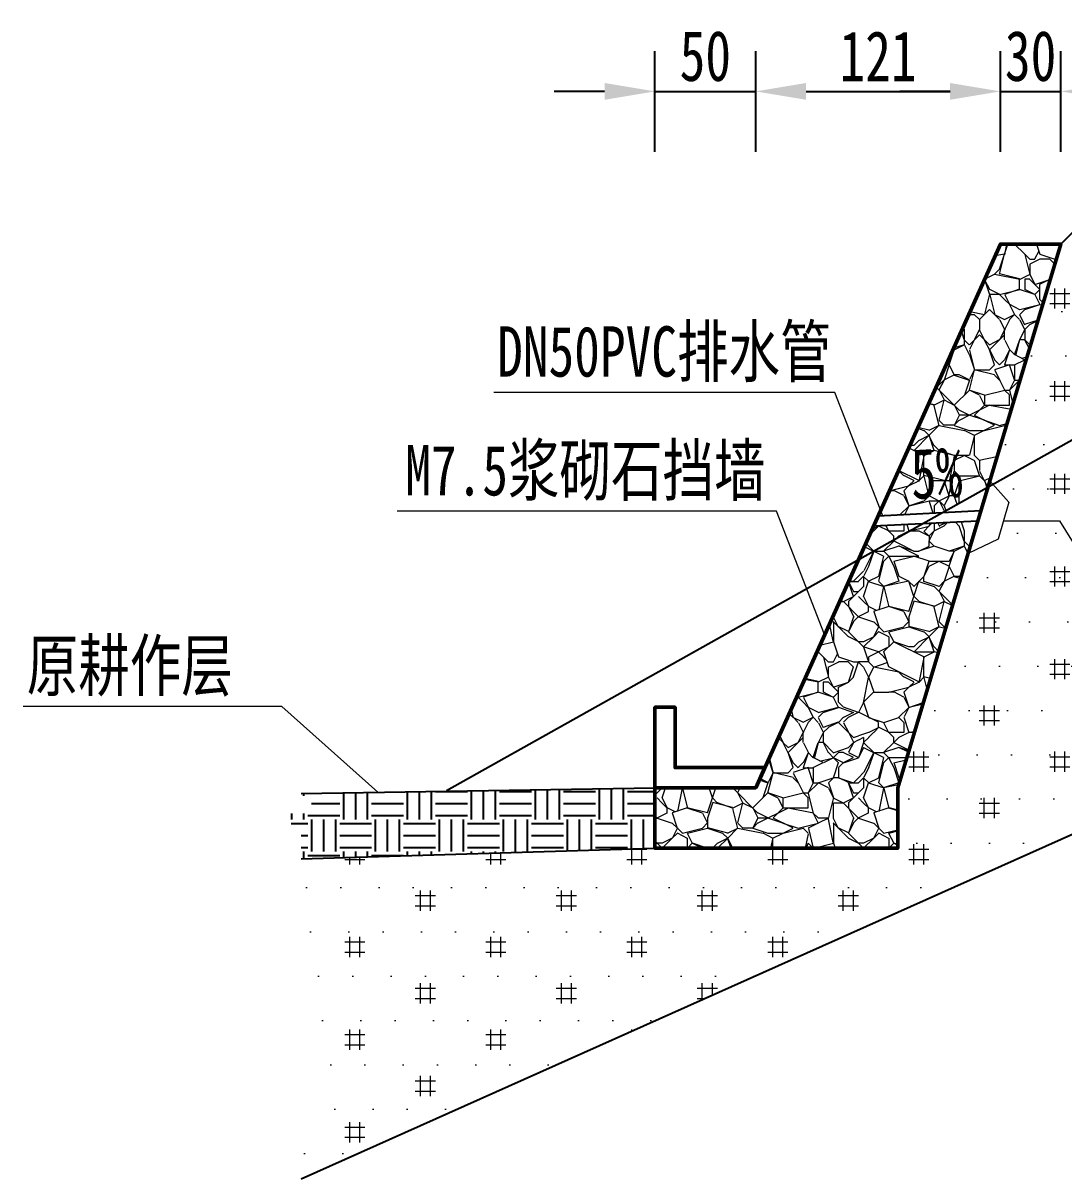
# Model space of a CAD drawing. Extents: x 4283 to 40403, y 1134 to 1764.
# Drawn here: x 4494.3 to 4546, y 1211.6 to 1269 of the extents above; entities that cross this region are included whole.
import ezdxf
from ezdxf.enums import TextEntityAlignment as Align

# ---------------------------------------------------------------- set-up
doc = ezdxf.new("R2010")
doc.units = 0
doc.linetypes.add('HIDDEN', pattern=[9.525, 6.35, -3.175])
for name, color, linetype, lineweight in [('0-图案填充 0.09', 8, 'Continuous', 9), ('0-文字 0.15', 7, 'Continuous', 15), ('0-标注 0.09', 4, 'Continuous', 9), ('0-结构粗实线 0.5', 7, 'Continuous', 50), ('0-结构细实线 0.2', 7, 'Continuous', 20)]:
    doc.layers.add(name, color=color, linetype=linetype, lineweight=lineweight)
doc.styles.add('0-仿宋国标', font='', dxfattribs={"width": 0.75})
doc.styles.get('0-仿宋国标').set_extended_font_data('仿宋_GB2312')
doc.dimstyles.new('@100', dxfattribs={"dimtxt": 2.5, "dimasz": 2.5, "dimexe": 2, "dimexo": 0.6, "dimgap": 0.5, "dimtad": 1, "dimdec": 0, "dimlfac": 10, "dimdsep": 46, "dimtxsty": '0-仿宋国标', "dimcen": 3.5, "dimclrd": 4, "dimclre": 4, "dimclrt": 4, "dimazin": 0, "dimtfac": 1, "dimtdec": 0, "dimtmove": 0, "dimatfit": 3, "dimfxl": 3, "dimfxlon": 1, "dimarcsym": 0})

# ---------------------------------------------------------------- blocks, each defined once
blk = doc.blocks.new('*D52')
at = {"layer": '0-标注 0.09', "color": 4, "lineweight": -2, "transparency": 16777216}
for p, q in [((4525.653, 1262.641), (4525.653, 1267.641)), ((4530.653, 1262.641), (4530.653, 1267.641)), ((4523.153, 1265.641), (4520.653, 1265.641)), ((4525.653, 1265.641), (4530.653, 1265.641)), ((4533.153, 1265.641), (4535.653, 1265.641))]:
    blk.add_line(p, q, dxfattribs=at)
at = {"layer": '0-标注 0.09', "color": 4, "transparency": 16777216}
for points in [[(4523.153, 1266.058), (4523.153, 1265.225), (4525.653, 1265.641)], [(4533.153, 1266.058), (4533.153, 1265.225), (4530.653, 1265.641)]]:
    blk.add_solid(points, dxfattribs=at)
at = {"layer": 'Defpoints', "color": 0}
for p in [(4530.653, 1265.641), (4525.653, 1235.063), (4530.653, 1231.063)]:
    blk.add_point(p, dxfattribs=at)
at = {"layer": '0-标注 0.09', "color": 4, "transparency": 16777216, "insert": (4528.153, 1267.391), "char_height": 2.5, "attachment_point": 5, "style": '0-仿宋国标'}
blk.add_mtext('50', dxfattribs=at)
blk = doc.blocks.new('*D53')
at = {"layer": '0-标注 0.09', "color": 4, "lineweight": -2, "transparency": 16777216}
for p, q in [((4530.653, 1262.641), (4530.653, 1267.641)), ((4542.803, 1262.641), (4542.803, 1267.641)), ((4533.153, 1265.641), (4540.303, 1265.641))]:
    blk.add_line(p, q, dxfattribs=at)
at = {"layer": '0-标注 0.09', "color": 4, "transparency": 16777216}
for points in [[(4533.153, 1266.058), (4533.153, 1265.225), (4530.653, 1265.641)], [(4540.303, 1266.058), (4540.303, 1265.225), (4542.803, 1265.641)]]:
    blk.add_solid(points, dxfattribs=at)
at = {"layer": 'Defpoints', "color": 0}
for p in [(4542.803, 1265.641), (4542.803, 1258.063), (4530.653, 1231.063)]:
    blk.add_point(p, dxfattribs=at)
at = {"layer": '0-标注 0.09', "color": 4, "transparency": 16777216, "insert": (4536.728, 1267.391), "char_height": 2.5, "attachment_point": 5, "style": '0-仿宋国标'}
blk.add_mtext('121', dxfattribs=at)
blk = doc.blocks.new('*D54')
at = {"layer": '0-标注 0.09', "color": 4, "lineweight": -2, "transparency": 16777216}
for p, q in [((4542.803, 1262.641), (4542.803, 1267.641)), ((4545.803, 1262.641), (4545.803, 1267.641)), ((4540.303, 1265.641), (4537.803, 1265.641)), ((4542.803, 1265.641), (4545.803, 1265.641)), ((4548.303, 1265.641), (4550.803, 1265.641))]:
    blk.add_line(p, q, dxfattribs=at)
at = {"layer": '0-标注 0.09', "color": 4, "transparency": 16777216}
for points in [[(4540.303, 1266.058), (4540.303, 1265.225), (4542.803, 1265.641)], [(4548.303, 1266.058), (4548.303, 1265.225), (4545.803, 1265.641)]]:
    blk.add_solid(points, dxfattribs=at)
at = {"layer": 'Defpoints', "color": 0}
for p in [(4545.803, 1265.641), (4542.803, 1258.063), (4545.803, 1258.063)]:
    blk.add_point(p, dxfattribs=at)
at = {"layer": '0-标注 0.09', "color": 4, "transparency": 16777216, "insert": (4544.303, 1267.391), "char_height": 2.5, "attachment_point": 5, "style": '0-仿宋国标'}
blk.add_mtext('30', dxfattribs=at)

msp = doc.modelspace()

# ---------------------------------------------------------------- hatches: boundary and pattern name
h = msp.add_hatch()
h.set_pattern_fill('EARTH', color=2, scale=0.25, style=0)
h.set_pattern_definition([(0, (4567.148, 913.773), (1.5875, 1.5875), [1.5875, -1.5875]), (0, (4567.148, 914.3683), (1.5875, 1.5875), [1.5875, -1.5875]), (0, (4567.148, 914.9636), (1.5875, 1.5875), [1.5875, -1.5875]), (90, (4567.3465, 915.162), (-1.5875, 1.5875), [1.5875, -1.5875]), (90, (4567.9418, 915.162), (-1.5875, 1.5875), [1.5875, -1.5875]), (90, (4568.5371, 915.162), (-1.5875, 1.5875), [1.5875, -1.5875])])
h.paths.add_polyline_path([(4525.653, 1231.063), (4522.258, 1231.009), (4516.513, 1227.788), (4525.653, 1228.063)])
h.paths.add_polyline_path([(4522.258, 1231.009), (4508.095, 1230.782), (4509.095, 1229.782), (4507.095, 1229.782), (4508.095, 1228.782), (4508.095, 1227.534), (4516.513, 1227.788)])
h.paths.add_polyline_path([(4521.476, 1230.251), (4522.273, 1231.048), (4522.929, 1230.391), (4522.132, 1229.594)], flags=24)
at = {"layer": '0-图案填充 0.09'}
h = msp.add_hatch(dxfattribs=at)
h.set_pattern_fill('回填土', color=256, scale=10, style=0, double=1)
h.set_pattern_definition([(0, (-4.2484, 183.3042), (1.5, 2.2), [0, -1.7, 0, -1.9]), (0, (-4.7484, 183.3042), (3.5, 2.3), [1, -6]), (0, (-4.7484, 183.8042), (3.5, 2.3), [1, -6]), (90, (-4.4984, 183.0542), (-3.5, 2.3), [1, -3.6]), (90, (-3.9984, 183.0542), (-3.5, 2.3), [1, -3.6])])
h.paths.add_polyline_path([(4570.155, 1239.383), (4570.155, 1250.134), (4569.155, 1251.134), (4571.155, 1251.134), (4570.155, 1252.134), (4570.155, 1260.701), (4568.306, 1260.641), (4542.428, 1246.133), (4543.223, 1245.241), (4542.689, 1243.405), (4541.195, 1242.702), (4537.703, 1231.063), (4537.703, 1228.063), (4525.653, 1228.063), (4508.095, 1227.534), (4508.095, 1211.643)])
h.paths.add_polyline_path([(4567.109, 1259.97), (4567.762, 1260.624), (4547.717, 1259.977), (4545.803, 1258.063), (4542.275, 1246.305), (4542.428, 1246.133)], flags=17)
h.paths.add_polyline_path([(4547.191, 1239.547), (4556.67, 1239.547), (4556.67, 1244.635), (4547.191, 1244.635)], flags=24)
h = msp.add_hatch(dxfattribs=at)
h.set_pattern_fill('干砌块石1', color=256, scale=10, style=0, double=1)
h.set_pattern_definition([(180, (4.002, 193.304), (-1e-15, -10), [0.25, -9.75]), (71.5651, (4.5016, 191.5542), (-1.17e-05, 9.999998), [0.79057, -30.8322]), (135, (4.7516, 192.304), (0, 10.000003), [0.353553, -13.7886]), (180, (4.752, 191.554), (-1e-15, -10), [0.25, -9.75]), (135, (4.5016, 192.554), (0, 10.000003), [0.353553, -13.7886]), (18.4349, (4.5016, 192.8042), (-9.999998, 1.17e-05), [0.79057, -30.8322]), (225, (4.7516, 192.804), (1e-15, 10.000003), [0.353553, -13.7886]), (333.435, (4.5016, 192.554), (-10, -1.34e-05), [0.559017, -21.8017]), (180, (5.002, 192.804), (-1e-15, -10), [0.25, -9.75]), (225, (5.0016, 192.304), (1e-15, 10.000003), [0.353553, -13.7886]), (270, (4.752, 192.054), (10, -2e-15), [0.5, -9.5]), (333.435, (5.2516, 192.804), (-10, -1.34e-05), [0.559017, -21.8017]), (26.5651, (5.0016, 192.304), (-10, -4e-06), [0.559017, -21.8017]), (153.435, (5.5016, 192.554), (-10, -1.34e-05), [0.559017, -21.8017]), (18.4349, (5.0016, 192.3042), (-9.999998, 1.17e-05), [0.79057, -30.8322]), (45, (5.5016, 190.554), (0, 10.000003), [0.353553, -13.7886]), (0, (5.502, 190.804), (0, 10), [0.25, -9.75]), (296.565, (4.2516, 191.054), (1.34e-05, 10), [0.559017, -21.8017]), (288.435, (4.2516, 191.3042), (-5.8e-06, 9.999998), [0.79057, -30.8322]), (333.435, (4.5016, 190.554), (-10, -1.34e-05), [0.559017, -21.8017]), (0, (4.502, 190.304), (0, 10), [0.5, -9.5]), (315, (5.0016, 190.304), (2e-15, 10.000003), [0.353553, -13.7886]), (270, (5.252, 190.304), (10, -2e-15), [0.25, -9.75]), (26.5651, (5.0016, 190.304), (-10, -4e-06), [0.559017, -21.8017]), (108.435, (5.5016, 190.5542), (-5.8e-06, 9.999998), [0.79057, -30.8322]), (225, (5.5016, 190.554), (1e-15, 10.000003), [0.353553, -13.7886]), (315, (5.2516, 190.054), (2e-15, 10.000003), [0.353553, -13.7886]), (116.565, (5.5016, 190.804), (1.34e-05, 10), [0.559017, -21.8017]), (0, (5.252, 191.304), (0, 10), [0.5, -9.5]), (153.435, (5.2516, 191.304), (-10, -1.34e-05), [0.559017, -21.8017]), (225, (4.5016, 191.554), (1e-15, 10.000003), [0.353553, -13.7886]), (341.565, (4.7516, 191.5542), (-9.999998, 5.8e-06), [0.79057, -30.8322]), (45, (5.5016, 191.304), (0, 10.000003), [0.353553, -13.7886]), (45, (5.5016, 189.304), (0, 10.000003), [0.353553, -13.7886]), (315, (5.5016, 188.554), (2e-15, 10.000003), [0.353553, -13.7886]), (101.31, (4.5016, 188.3042), (-1.375e-05, 10.0000029), [1.27475, -49.7154]), (153.435, (5.2516, 188.804), (-10, -1.34e-05), [0.559017, -21.8017]), (116.565, (4.7516, 189.054), (1.34e-05, 10), [0.559017, -21.8017]), (270, (4.502, 189.304), (10, -2e-15), [1, -9]), (315, (4.5016, 189.304), (2e-15, 10.000003), [0.707107, -13.435]), (315, (5.0016, 188.804), (2e-15, 10.000003), [0.353553, -13.7886]), (251.565, (5.5016, 189.5542), (5.8e-06, 9.999998), [0.79057, -30.8322]), (333.435, (5.2516, 188.554), (-10, -1.34e-05), [0.559017, -21.8017]), (63.4349, (5.2516, 188.804), (4e-06, 10), [0.559017, -21.8017]), (315, (5.2516, 188.804), (2e-15, 10.000003), [0.353553, -13.7886]), (0, (5.502, 187.304), (0, 10), [0.25, -9.75]), (71.5651, (5.5016, 186.5542), (-1.17e-05, 9.999998), [0.79057, -30.8322]), (0, (4.252, 187.304), (0, 10), [0.25, -9.75]), (206.565, (4.7516, 187.304), (-10, 1.34e-05), [0.559017, -21.8017]), (270, (4.252, 187.054), (10, -2e-15), [0.5, -9.5]), (180, (5.252, 187.304), (-1e-15, -10), [0.5, -9.5]), (63.4349, (4.5016, 187.304), (4e-06, 10), [0.447214, -21.9135]), (341.565, (4.7516, 187.5542), (-9.999998, 5.8e-06), [0.79057, -30.8322]), (71.5651, (5.2516, 186.3042), (-1.17e-05, 9.999998), [0.79057, -30.8322]), (135, (5.5016, 187.054), (0, 10.000003), [0.353553, -13.7886]), (45, (5.2516, 186.304), (-10.000003, 0), [0.353553, -13.7886]), (288.435, (4.5016, 188.3042), (-5.8e-06, 9.999998), [0.79057, -30.8322]), (255.964, (4.5016, 190.5542), (-4.49e-05, 10.0000058), [1.03078, -40.2003]), (296.565, (5.2516, 190.054), (1.34e-05, 10), [0.559017, -21.8017]), (90, (4.502, 189.554), (-10, 6e-16), [0.75, -9.25]), (315, (5.5016, 189.804), (2e-15, 10.000003), [0.353553, -13.7886]), (315, (3.2516, 192.804), (2e-15, 10.000003), [0.353553, -13.7886]), (26.5651, (3.5016, 192.054), (-10, -4e-06), [0.559017, -21.8017]), (153.435, (4.0016, 192.304), (-10, -1.34e-05), [0.559017, -21.8017]), (108.435, (2.5016, 192.0542), (-5.8e-06, 9.999998), [0.79057, -30.8322]), (45, (2.2516, 191.804), (-10.000003, 0), [0.353553, -13.7886]), (225, (2.5016, 193.054), (1e-15, 10.000003), [0.353553, -13.7886]), (296.565, (2.2516, 192.804), (1.34e-05, 10), [0.559017, -21.8017]), (315, (2.5016, 192.304), (2e-15, 10.000003), [0.353553, -13.7886]), (45, (2.7516, 192.054), (0, 10.000003), [0.353553, -13.7886]), (198.435, (3.2516, 192.0542), (-9.999998, -5.8e-06), [0.79057, -30.8322]), (63.4349, (3.0016, 192.304), (4e-06, 10), [0.559017, -21.8017]), (251.565, (3.2516, 192.8042), (5.8e-06, 9.999998), [0.79057, -30.8322]), (0, (3.002, 192.054), (0, 10), [0.5, -9.5]), (104.036, (3.5016, 189.8042), (4.49e-05, 10.0000058), [1.03078, -40.2003]), (45, (3.2516, 190.804), (0, 10.000003), [0.707107, -13.435]), (90, (3.252, 190.054), (-10, 6e-16), [0.25, -9.75]), (90, (3.252, 190.304), (-10, 6e-16), [0.25, -9.75]), (63.4349, (3.2516, 190.804), (4e-06, 10), [0.559017, -21.8017]), (0, (3.502, 191.304), (0, 10), [0.25, -9.75]), (194.036, (3.0016, 190.8042), (-10.0000058, 4.49e-05), [1.03078, -40.2003]), (270, (2.002, 190.554), (10, -2e-15), [0.5, -9.5]), (0, (2.002, 190.054), (0, 10), [0.25, -9.75]), (296.565, (2.7516, 191.304), (1.34e-05, 10), [0.559017, -21.8017]), (168.69, (3.5016, 189.8042), (-10.0000029, 1.375e-05), [1.27475, -49.7154]), (135, (3.2516, 190.554), (0, 10.000003), [0.353553, -13.7886]), (0, (2.252, 190.054), (0, 10), [1, -9]), (0, (3.002, 190.804), (0, 10), [0.25, -9.75]), (315, (2.5016, 191.554), (2e-15, 10.000003), [0.353553, -13.7886]), (108.435, (3.5016, 191.3042), (-5.8e-06, 9.999998), [0.79057, -30.8322]), (296.565, (2.5016, 191.804), (1.34e-05, 10), [0.559017, -21.8017]), (270, (3.502, 192.054), (10, -2e-15), [0.75, -9.25]), (284.036, (1.2516, 192.8042), (4.49e-05, 10.0000058), [1.03078, -40.2003]), (296.565, (1.0016, 193.054), (1.34e-05, 10), [0.559017, -21.8017]), (288.435, (1.2516, 192.5542), (-5.8e-06, 9.999998), [0.79057, -30.8322]), (333.435, (-0.2484, 192.304), (-10, -1.34e-05), [0.559017, -21.8017]), (116.565, (0.5016, 191.554), (1.34e-05, 10), [0.559017, -21.8017]), (71.5651, (0.2516, 192.0542), (-1.17e-05, 9.999998), [0.79057, -30.8322]), (0, (-0.248, 192.304), (0, 10), [0.5, -9.5]), (63.4349, (0.2516, 192.304), (4e-06, 10), [0.559017, -21.8017]), (180, (0.502, 192.804), (-1e-15, -10), [0.25, -9.75]), (26.5651, (0.5016, 192.804), (-10, -4e-06), [0.559017, -21.8017]), (180, (0.752, 191.554), (-1e-15, -10), [0.25, -9.75]), (198.435, (1.0016, 193.0542), (-9.999998, -5.8e-06), [0.79057, -30.8322]), (333.435, (1.2516, 190.804), (-10, -1.34e-05), [0.559017, -21.8017]), (251.565, (1.2516, 191.3042), (5.8e-06, 9.999998), [0.79057, -30.8322]), (333.435, (0.0016, 190.304), (-10, -1.34e-05), [0.559017, -21.8017]), (296.565, (-0.2484, 190.804), (1.34e-05, 10), [0.559017, -21.8017]), (135, (0.5016, 190.054), (0, 10.000003), [0.353553, -13.7886]), (135, (0.2516, 190.304), (0, 10.000003), [0.353553, -13.7886]), (135, (0.0016, 190.554), (-10.000003, 0), [0.353553, -13.7886]), (63.4349, (-0.2484, 190.804), (4e-06, 10), [0.559017, -21.8017]), (225, (0.0016, 191.304), (1e-15, 10.000003), [0.353553, -13.7886]), (135, (0.7516, 189.804), (0, 10.000003), [0.353553, -13.7886]), (45, (0.5016, 190.054), (-10.000003, 0), [1.06066, -13.0815]), (75.9638, (1.2516, 190.8042), (-1e-05, 10.0000058), [1.03078, -40.2003]), (26.5651, (0.0016, 191.304), (-10, -4e-06), [0.559017, -21.8017]), (341.565, (0.5016, 191.5542), (-9.999998, 5.8e-06), [0.79057, -30.8322]), (251.565, (0.2516, 192.0542), (5.8e-06, 9.999998), [0.79057, -30.8322]), (243.435, (1.5016, 191.804), (-1.34e-05, 10), [0.559017, -21.8017]), (153.435, (1.2516, 191.304), (-10, -1.34e-05), [0.559017, -21.8017]), (296.565, (1.7516, 190.554), (1.34e-05, 10), [0.559017, -21.8017]), (225, (2.0016, 190.054), (1e-15, 10.000003), [0.353553, -13.7886]), (206.565, (2.2516, 190.054), (-10, 1.34e-05), [0.559017, -21.8017]), (161.565, (2.0016, 190.5542), (-9.999998, 5.8e-06), [0.79057, -30.8322]), (345.964, (1.5016, 191.8042), (-10.0000058, -4.49e-05), [1.03078, -40.2003]), (0, (1.502, 191.804), (0, 10), [0.75, -9.25]), (284.036, (3.2516, 189.0542), (4.49e-05, 10.0000058), [1.03078, -40.2003]), (206.565, (3.7516, 189.304), (-10, 1.34e-05), [0.559017, -21.8017]), (180, (4.002, 189.554), (-1e-15, -10), [0.25, -9.75]), (14.0362, (2.0016, 188.8042), (-10.0000058, 1e-05), [1.03078, -40.2003]), (26.5651, (2.0016, 188.804), (-10, -4e-06), [0.559017, -21.8017]), (153.435, (2.5016, 189.054), (-10, -1.34e-05), [0.559017, -21.8017]), (341.565, (2.0016, 189.3042), (-9.999998, 5.8e-06), [0.79057, -30.8322]), (315, (3.0016, 189.054), (2e-15, 10.000003), [0.353553, -13.7886]), (14.0362, (2.7516, 189.0542), (-10.0000058, 1e-05), [1.03078, -40.2003]), (26.5651, (2.0016, 186.304), (-10, -4e-06), [0.559017, -21.8017]), (45, (2.5016, 186.554), (0, 10.000003), [0.353553, -13.7886]), (71.5651, (2.7516, 186.8042), (-1.17e-05, 9.999998), [0.79057, -30.8322]), (75.9638, (2.7516, 186.5542), (-1e-05, 10.0000058), [1.03078, -40.2003]), (165.964, (3.7516, 186.3042), (-10.0000058, -4.49e-05), [1.03078, -40.2003]), (168.69, (3.7516, 186.3042), (-10.0000029, 1.375e-05), [1.27475, -49.7154]), (258.69, (3.2516, 188.8042), (1.375e-05, 10.0000029), [1.27475, -49.7154]), (315, (3.2516, 188.304), (-10.000003, 2e-15), [1.06066, -13.0815]), (71.5651, (3.0016, 187.5542), (-1.17e-05, 9.999998), [0.79057, -30.8322]), (333.435, (1.0016, 188.804), (-10, -1.34e-05), [0.559017, -21.8017]), (206.565, (1.2516, 189.554), (-10, 1.34e-05), [0.559017, -21.8017]), (180, (1.252, 189.554), (-1e-15, -10), [0.5, -9.5]), (180, (0.502, 189.054), (-1e-15, -10), [0.5, -9.5]), (135, (0.0016, 189.054), (0, 10.000003), [0.353553, -13.7886]), (348.69, (-0.2484, 189.0542), (-10.0000029, 1.375e-05), [1.27475, -49.7154]), (243.435, (0.7516, 189.554), (-1.34e-05, 10), [0.559017, -21.8017]), (341.565, (0.5016, 189.0542), (-9.999998, 5.8e-06), [0.79057, -30.8322]), (225, (0.7516, 189.304), (1e-15, 10.000003), [0.353553, -13.7886]), (0, (0.752, 186.554), (0, 10), [1, -9]), (108.435, (1.7516, 186.5542), (-5.8e-06, 9.999998), [0.79057, -30.8322]), (153.435, (1.5016, 187.304), (-10, -1.34e-05), [0.559017, -21.8017]), (135, (1.7516, 187.304), (0, 10.000003), [0.353553, -13.7886]), (270, (1.752, 187.304), (10, -2e-15), [0.25, -9.75]), (270, (1.752, 187.054), (10, -2e-15), [0.25, -9.75]), (14.0362, (0.7516, 186.3042), (-10.0000058, 1e-05), [1.03078, -40.2003]), (258.69, (0.5016, 187.5542), (1.375e-05, 10.0000029), [1.27475, -49.7154]), (180, (0.252, 186.304), (-1e-15, -10), [0.25, -9.75]), (270, (0.502, 187.304), (10, -2e-15), [0.5, -9.5]), (161.565, (0.5016, 187.5542), (-9.999998, 5.8e-06), [0.79057, -30.8322]), (315, (0.5016, 186.804), (2e-15, 10.000003), [0.353553, -13.7886]), (206.565, (1.0016, 187.554), (-10, 1.34e-05), [0.559017, -21.8017]), (180, (1.252, 187.554), (-1e-15, -10), [0.75, -9.25]), (296.565, (0.5016, 186.804), (1.34e-05, 10), [0.559017, -21.8017]), (255.964, (1.5016, 188.5542), (-4.49e-05, 10.0000058), [1.03078, -40.2003]), (90, (1.502, 187.554), (-10, 6e-16), [1, -9]), (26.5651, (1.5016, 188.554), (-10, -4e-06), [0.559017, -21.8017]), (191.31, (3.0016, 187.5542), (-10.0000029, -1.375e-05), [1.27475, -49.7154]), (296.565, (1.7516, 186.804), (1.34e-05, 10), [0.559017, -21.8017]), (315, (1.7516, 186.554), (2e-15, 10.000003), [0.353553, -13.7886]), (0, (1.252, 188.804), (0, 10), [0.75, -9.25]), (161.565, (2.0016, 189.3042), (-9.999998, 5.8e-06), [0.79057, -30.8322]), (333.435, (1.5016, 189.554), (-10, -1.34e-05), [0.559017, -21.8017]), (75.9638, (-0.2484, 189.3042), (-1e-05, 10.0000058), [1.03078, -40.2003]), (296.565, (0.5016, 190.054), (1.34e-05, 10), [0.559017, -21.8017]), (153.435, (1.2516, 189.554), (-10, -1.34e-05), [0.559017, -21.8017]), (206.565, (1.7516, 189.804), (-10, 1.34e-05), [0.559017, -21.8017]), (225, (1.7516, 189.804), (1e-15, 10.000003), [0.353553, -13.7886]), (116.565, (3.7516, 189.304), (1.34e-05, 10), [0.559017, -21.8017]), (135, (3.7516, 189.554), (0, 10.000003), [0.353553, -13.7886]), (14.0362, (3.5016, 188.0542), (-10.0000058, 1e-05), [1.03078, -40.2003]), (206.565, (4.2516, 189.554), (-10, 1.34e-05), [0.559017, -21.8017]), (284.036, (4.0016, 187.5542), (4.49e-05, 10.0000058), [1.03078, -40.2003]), (206.565, (4.2516, 186.554), (-10, 1.34e-05), [0.559017, -21.8017]), (333.435, (3.7516, 191.304), (-10, -1.34e-05), [0.559017, -21.8017]), (180, (4.252, 189.554), (-1e-15, -10), [0.5, -9.5]), (18.4349, (3.7516, 191.3042), (-9.999998, 1.17e-05), [0.79057, -30.8322]), (206.565, (4.5016, 192.554), (-10, 1.34e-05), [0.559017, -21.8017]), (315, (3.7516, 187.804), (-10.000003, 2e-15), [0.707107, -13.435]), (180, (4.252, 186.304), (-1e-15, -10), [0.25, -9.75]), (14.0362, (3.835, 192.3875), (-10.0000058, 1e-05), [0.687184, -40.5439]), (315, (1.0016, 193.304), (-10.000003, 2e-15), [0.353553, -13.7886]), (45, (1.2516, 193.054), (-10.000003, 0), [0.353553, -13.7886]), (315, (2.0016, 193.304), (-10.000003, 2e-15), [0.353553, -13.7886]), (26.5651, (2.2516, 193.054), (-10, -4e-06), [0.559017, -21.8017]), (243.435, (1.5016, 193.304), (-1.34e-05, 10), [0.559017, -21.8017]), (116.565, (2.2516, 192.804), (1.34e-05, 10), [0.559017, -21.8017]), (270, (1.002, 193.304), (10, -2e-15), [0.25, -9.75]), (243.435, (5.5016, 193.304), (-1.34e-05, 10), [0.559017, -21.8017]), (296.565, (3.0016, 193.304), (1.34e-05, 10), [0.559017, -21.8017]), (71.5651, (3.5016, 192.5542), (-1.17e-05, 9.999998), [0.79057, -30.8322]), (225, (2.7516, 193.304), (-10.000003, 1e-15), [0.353553, -13.7886]), (315, (4.0016, 193.304), (2e-15, 10.000003), [0.707107, -13.435]), (116.565, (4.2516, 192.804), (1.34e-05, 10), [0.559017, -21.8017]), (255.964, (3.7516, 193.3042), (-4.49e-05, 10.0000058), [0.801715, -40.4293]), (45, (5.2516, 193.054), (-10.000003, 0), [0.353553, -13.7886]), (116.565, (4.7516, 185.054), (1.34e-05, 10), [0.559017, -21.8017]), (45, (4.5016, 185.554), (-10.000003, 0), [0.353553, -13.7886]), (90, (4.752, 185.304), (-10, 6e-16), [0.75, -9.25]), (315, (4.7516, 185.304), (-10.000003, 2e-15), [0.353553, -13.7886]), (26.5651, (5.2516, 184.554), (-10, -4e-06), [0.559017, -21.8017]), (161.565, (5.7516, 184.8042), (-9.999998, 5.8e-06), [0.79057, -30.8322]), (341.565, (4.7516, 185.0542), (-9.999998, 5.8e-06), [0.79057, -30.8322]), (206.565, (5.5016, 184.804), (-10, 1.34e-05), [0.559017, -21.8017]), (26.5651, (5.5016, 183.304), (-10, -4e-06), [0.279508, -22.0812]), (18.4349, (5.5016, 183.5542), (-9.999998, 1.17e-05), [0.263523, -31.3593]), (296.565, (5.0016, 184.304), (1.34e-05, 10), [0.559017, -21.8017]), (26.5651, (4.2516, 184.054), (-10, -4e-06), [0.559017, -21.8017]), (315, (4.7516, 184.304), (-10.000003, 2e-15), [0.353553, -13.7886]), (315, (5.0016, 184.054), (-10.000003, 2e-15), [0.353553, -13.7886]), (315, (5.2516, 183.804), (-10.000003, 2e-15), [0.353553, -13.7886]), (296.565, (5.2516, 183.804), (1.34e-05, 10), [0.559017, -21.8017]), (225, (5.2516, 184.554), (1e-15, 10.000003), [0.353553, -13.7886]), (225, (5.0016, 184.554), (-10.000003, 1e-15), [0.353553, -13.7886]), (116.565, (3.5016, 184.554), (1.34e-05, 10), [0.559017, -21.8017]), (333.435, (3.2516, 185.054), (-10, -1.34e-05), [0.559017, -21.8017]), (45, (3.7516, 184.554), (0, 10.000003), [0.353553, -13.7886]), (255.964, (2.2516, 185.5542), (-4.49e-05, 10.0000058), [1.03078, -40.2003]), (333.435, (2.2516, 185.804), (-10, -1.34e-05), [0.559017, -21.8017]), (284.036, (2.2516, 185.5542), (4.49e-05, 10.0000058), [1.03078, -40.2003]), (135, (3.0016, 185.304), (-10.000003, 0), [0.353553, -13.7886]), (180, (2.752, 185.554), (-1e-15, -10), [0.5, -9.5]), (225, (2.2516, 184.804), (1e-15, 10.000003), [0.353553, -13.7886]), (315, (2.2516, 184.804), (2e-15, 10.000003), [0.353553, -13.7886]), (14.0362, (2.7516, 185.5542), (-10.0000058, 1e-05), [1.03078, -40.2003]), (135, (3.2516, 185.054), (0, 10.000003), [0.353553, -13.7886]), (296.565, (3.0016, 185.554), (1.34e-05, 10), [0.559017, -21.8017]), (198.435, (3.7516, 185.8042), (-9.999998, -5.8e-06), [0.79057, -30.8322]), (296.565, (3.7516, 184.304), (1.34e-05, 10), [0.559017, -21.8017]), (243.435, (4.0016, 183.804), (-1.34e-05, 10), [0.559017, -21.8017]), (270, (4.002, 183.804), (10, -2e-15), [0.5, -9.5]), (296.565, (2.7516, 184.304), (1.34e-05, 10), [0.559017, -21.8017]), (243.435, (3.0016, 183.804), (-1.34e-05, 10), [0.559017, -21.8017]), (90, (3.002, 183.304), (-10, 6e-16), [0.5, -9.5]), (225, (3.0016, 183.554), (-10.000003, 1e-15), [0.353553, -13.7886]), (63.4349, (3.0016, 183.804), (4e-06, 10), [0.559017, -21.8017]), (333.435, (2.5016, 184.554), (-10, -1.34e-05), [0.559017, -21.8017]), (26.5651, (3.0016, 184.304), (-10, -4e-06), [0.559017, -21.8017]), (315, (2.5016, 184.554), (-10.000003, 2e-15), [0.353553, -13.7886]), (45, (3.2516, 184.304), (-10.000003, 0), [0.353553, -13.7886]), (315, (3.5016, 184.554), (-10.000003, 2e-15), [0.353553, -13.7886]), (116.565, (4.0016, 184.054), (1.34e-05, 10), [0.559017, -21.8017]), (90, (0.752, 184.554), (-10, 6e-16), [0.25, -9.75]), (0, (0.752, 184.554), (0, 10), [0.75, -9.25]), (26.5651, (-0.2484, 185.304), (-10, -4e-06), [0.559017, -21.8017]), (180, (0.502, 185.554), (-1e-15, -10), [0.25, -9.75]), (315, (-0.2484, 185.304), (-10.000003, 2e-15), [0.353553, -13.7886]), (243.435, (0.2516, 185.554), (-1.34e-05, 10), [0.559017, -21.8017]), (116.565, (0.0016, 184.804), (1.34e-05, 10), [0.559017, -21.8017]), (108.435, (0.7516, 184.8042), (-5.8e-06, 9.999998), [0.79057, -30.8322]), (270, (1.752, 184.304), (10, -2e-15), [0.5, -9.5]), (243.435, (1.7516, 183.804), (-1.34e-05, 10), [0.559017, -21.8017]), (270, (1.002, 183.804), (10, -2e-15), [0.5, -9.5]), (270, (1.752, 184.304), (10, -2e-15), [0.5, -9.5]), (225, (1.7516, 183.554), (-10.000003, 1e-15), [0.353553, -13.7886]), (108.435, (1.0016, 183.3042), (-5.8e-06, 9.999998), [0.79057, -30.8322]), (180, (0.502, 184.304), (-1e-15, -10), [0.25, -9.75]), (45, (0.0016, 184.054), (0, 10.000003), [0.353553, -13.7886]), (26.5651, (-0.2484, 184.054), (-10, -4e-06), [0.559017, -21.8017]), (135, (0.7516, 184.054), (0, 10.000003), [0.353553, -13.7886]), (288.435, (0.0016, 185.0542), (-5.8e-06, 9.999998), [0.79057, -30.8322]), (26.5651, (0.2516, 184.304), (-10, -4e-06), [0.559017, -21.8017]), (288.435, (0.7516, 184.5542), (-5.8e-06, 9.999998), [0.79057, -30.8322]), (315, (1.5016, 184.554), (-10.000003, 2e-15), [0.353553, -13.7886]), (116.565, (0.2516, 184.304), (1.34e-05, 10), [0.559017, -21.8017]), (168.69, (2.0016, 184.5542), (-10.0000029, 1.375e-05), [1.27475, -49.7154]), (225, (2.0016, 184.554), (1e-15, 10.000003), [0.353553, -13.7886]), (296.565, (1.7516, 183.804), (1.34e-05, 10), [0.559017, -21.8017]), (315, (1.7516, 183.554), (2e-15, 10.000003), [0.353553, -13.7886]), (14.0362, (3.7516, 184.8042), (-10.0000058, 1e-05), [1.03078, -40.2003]), (161.565, (4.5016, 185.5542), (-9.999998, 5.8e-06), [0.79057, -30.8322]), (333.435, (4.0016, 185.804), (-10, -1.34e-05), [0.559017, -21.8017]), (18.4349, (4.0016, 184.8042), (-9.999998, 1.17e-05), [0.79057, -30.8322]), (198.435, (4.7516, 184.3042), (-9.999998, -5.8e-06), [0.79057, -30.8322]), (45, (4.0016, 183.804), (-10.000003, 0), [0.353553, -13.7886]), (108.435, (0.2516, 185.5542), (-5.8e-06, 9.999998), [0.79057, -30.8322]), (78.6901, (0.2516, 185.5542), (-3.7e-06, 10.0000029), [1.27475, -49.7154]), (251.565, (0.7516, 186.3042), (5.8e-06, 9.999998), [0.79057, -30.8322]), (288.435, (2.0016, 186.3042), (-5.8e-06, 9.999998), [0.79057, -30.8322]), (90, (0.752, 184.804), (-10, 6e-16), [1.5, -8.5]), (296.565, (2.0016, 186.304), (1.34e-05, 10), [0.559017, -21.8017]), (90, (3.752, 185.804), (-10, 6e-16), [0.5, -9.5]), (296.565, (4.2516, 186.554), (1.34e-05, 10), [0.559017, -21.8017]), (18.4349, (4.5016, 186.0542), (-9.999998, 1.17e-05), [0.79057, -30.8322]), (270, (4.002, 186.304), (10, -2e-15), [0.5, -9.5]), (135, (4.7516, 185.804), (0, 10.000003), [0.707107, -13.435]), (26.5651, (4.7516, 186.054), (-10, -4e-06), [0.559017, -21.8017]), (71.5651, (-0.9984, 191.5542), (-1.17e-05, 9.999998), [0.79057, -30.8322]), (161.565, (-0.7484, 192.3042), (-9.999998, 5.8e-06), [0.79057, -30.8322]), (63.4349, (-0.9984, 191.554), (4e-06, 10), [0.559017, -21.8017]), (198.435, (-0.4984, 193.0542), (-9.999998, -5.8e-06), [0.79057, -30.8322]), (0, (-1.498, 192.804), (0, 10), [0.25, -9.75]), (26.5651, (-1.2484, 192.804), (-10, -4e-06), [0.559017, -21.8017]), (288.435, (-2.4984, 192.3042), (-5.8e-06, 9.999998), [0.79057, -30.8322]), (153.435, (-1.7484, 192.804), (-10, -1.34e-05), [0.559017, -21.8017]), (296.565, (-2.7484, 192.554), (1.34e-05, 10), [0.559017, -21.8017]), (194.036, (-1.4984, 192.5542), (-10.0000058, 4.49e-05), [1.03078, -40.2003]), (333.435, (-1.9984, 193.054), (-10, -1.34e-05), [0.559017, -21.8017]), (161.565, (-1.4984, 192.8042), (-9.999998, 5.8e-06), [0.79057, -30.8322]), (153.435, (-1.2484, 192.554), (-10, -1.34e-05), [0.559017, -21.8017]), (0, (-2.748, 192.554), (0, 10), [1.5, -8.5]), (165.964, (-0.4984, 190.0542), (-10.0000058, -4.49e-05), [1.03078, -40.2003]), (161.565, (-0.4984, 190.0542), (-9.999998, 5.8e-06), [0.79057, -30.8322]), (135, (-1.2484, 190.304), (0, 10.000003), [0.353553, -13.7886]), (71.5651, (-1.4984, 190.5542), (-1.17e-05, 9.999998), [0.79057, -30.8322]), (341.565, (-1.2484, 191.3042), (-9.999998, 5.8e-06), [0.79057, -30.8322]), (161.565, (-1.9984, 189.8042), (-9.999998, 5.8e-06), [0.79057, -30.8322]), (345.964, (-2.7484, 190.0542), (-10.0000058, -4.49e-05), [1.03078, -40.2003]), (71.5651, (-1.7484, 189.8042), (-1.17e-05, 9.999998), [0.79057, -30.8322]), (108.435, (-1.4984, 190.5542), (-5.8e-06, 9.999998), [0.79057, -30.8322]), (315, (-1.7484, 191.304), (2e-15, 10.000003), [0.353553, -13.7886]), (45, (-1.4984, 191.054), (0, 10.000003), [0.707107, -13.435]), (333.435, (-2.2484, 191.554), (-10, -1.34e-05), [0.559017, -21.8017]), (90, (-0.998, 191.304), (-10, 6e-16), [0.25, -9.75]), (288.435, (-2.4984, 192.0542), (-5.8e-06, 9.999998), [0.79057, -30.8322]), (0, (-3.498, 192.804), (0, 10), [0.5, -9.5]), (333.435, (-3.9984, 193.054), (-10, -1.34e-05), [0.559017, -21.8017]), (243.435, (-3.4984, 192.804), (-1.34e-05, 10), [0.559017, -21.8017]), (243.435, (-3.7484, 192.304), (-1.34e-05, 10), [0.559017, -21.8017]), (75.9638, (-3.2484, 191.5542), (-1e-05, 10.0000058), [1.03078, -40.2003]), (153.435, (-2.9984, 192.554), (-10, -1.34e-05), [0.559017, -21.8017]), (251.565, (-3.4984, 192.8042), (5.8e-06, 9.999998), [0.79057, -30.8322]), (243.435, (-3.7484, 192.054), (-1.34e-05, 10), [0.559017, -21.8017]), (63.4349, (-4.2484, 192.554), (4e-06, 10), [0.559017, -21.8017]), (225, (-3.9984, 191.804), (1e-15, 10.000003), [0.353553, -13.7886]), (135, (-2.9984, 191.054), (0, 10.000003), [0.353553, -13.7886]), (341.565, (-3.7484, 191.3042), (-9.999998, 5.8e-06), [0.79057, -30.8322]), (116.565, (-3.7484, 190.054), (1.34e-05, 10), [0.559017, -21.8017]), (71.5651, (-3.9984, 190.5542), (-1.17e-05, 9.999998), [0.79057, -30.8322]), (258.69, (-2.9984, 191.0542), (1.375e-05, 10.0000029), [1.1837, -49.8065]), (153.435, (-3.3484, 189.854), (-10, -1.34e-05), [0.447214, -21.9135]), (90, (-3.748, 189.804), (-10, 6e-16), [0.25, -9.75]), (135, (-3.7484, 190.054), (0, 10.000003), [0.353553, -13.7886]), (135, (-3.9984, 190.304), (0, 10.000003), [0.353553, -13.7886]), (45, (-4.2484, 190.804), (0, 10.000003), [0.353553, -13.7886]), (75.9638, (-3.2484, 191.3042), (-1e-05, 10.0000058), [1.03078, -40.2003]), (26.5651, (-3.7484, 191.304), (-10, -4e-06), [0.559017, -21.8017]), (315, (-3.9984, 191.554), (2e-15, 10.000003), [0.353553, -13.7886]), (45, (-4.2484, 191.304), (0, 10.000003), [0.353553, -13.7886]), (270, (-3.998, 191.554), (10, -2e-15), [0.5, -9.5]), (198.435, (-2.7484, 190.0542), (-9.999998, -5.8e-06), [0.79057, -30.8322]), (191.31, (-1.7484, 191.3042), (-10.0000029, -1.375e-05), [1.27475, -49.7154]), (284.036, (-2.9984, 191.0542), (4.49e-05, 10.0000058), [1.03078, -40.2003]), (198.435, (-2.2484, 193.0542), (-9.999998, -5.8e-06), [0.79057, -30.8322]), (315, (-2.9984, 192.804), (2e-15, 10.000003), [0.353553, -13.7886]), (198.435, (-2.2484, 191.3042), (-9.999998, -5.8e-06), [0.79057, -30.8322]), (45, (-2.9984, 192.304), (0, 10.000003), [0.353553, -13.7886]), (26.5651, (-1.2484, 188.304), (-10, -4e-06), [0.559017, -21.8017]), (225, (-1.2484, 188.304), (-10.000003, 1e-15), [0.353553, -13.7886]), (315, (-0.9984, 188.804), (2e-15, 10.000003), [0.353553, -13.7886]), (116.565, (-0.4984, 188.054), (1.34e-05, 10), [0.559017, -21.8017]), (161.565, (-1.7484, 188.0542), (-9.999998, 5.8e-06), [0.79057, -30.8322]), (116.565, (-2.4984, 188.304), (1.34e-05, 10), [0.559017, -21.8017]), (14.0362, (-2.7484, 188.8042), (-10.0000058, 1e-05), [1.03078, -40.2003]), (270, (-1.748, 189.554), (10, -2e-15), [0.5, -9.5]), (45, (-1.9984, 189.054), (0, 10.000003), [0.353553, -13.7886]), (270, (-2.748, 188.554), (10, -2e-15), [0.5, -9.5]), (180, (-1.498, 188.054), (-1e-15, -10), [0.25, -9.75]), (341.565, (-1.7484, 189.0542), (-9.999998, 5.8e-06), [0.79057, -30.8322]), (345.964, (-1.7484, 189.0542), (-10.0000058, -4.49e-05), [1.03078, -40.2003]), (258.69, (-0.9984, 187.5542), (1.375e-05, 10.0000029), [1.27475, -49.7154]), (90, (-0.998, 186.554), (-10, 6e-16), [1, -9]), (26.5651, (-0.9984, 187.554), (-10, -4e-06), [0.559017, -21.8017]), (0, (-1.498, 187.804), (0, 10), [1, -9]), (225, (-0.9984, 186.554), (1e-15, 10.000003), [0.353553, -13.7886]), (135, (-1.9984, 186.554), (0, 10.000003), [0.353553, -13.7886]), (153.435, (-1.2484, 186.304), (-10, -1.34e-05), [1.67705, -20.6836]), (153.435, (-1.4984, 186.304), (-10, -1.34e-05), [0.559017, -21.8017]), (333.435, (-2.4984, 188.304), (-10, -1.34e-05), [1.67705, -20.6836]), (45, (-1.4984, 187.804), (0, 10.000003), [1.06066, -13.0815]), (108.435, (-0.4984, 187.8042), (-5.8e-06, 9.999998), [0.79057, -30.8322]), (315, (-3.2484, 189.054), (2e-15, 10.000003), [0.353553, -13.7886]), (315, (-3.4984, 189.304), (2e-15, 10.000003), [0.353553, -13.7886]), (243.435, (-3.2484, 189.054), (-1.34e-05, 10), [0.559017, -21.8017]), (206.565, (-3.4984, 188.554), (-10, 1.34e-05), [0.559017, -21.8017]), (45, (-3.9984, 188.054), (-10.000003, 0), [0.353553, -13.7886]), (45, (-3.7484, 188.304), (0, 10.000003), [0.353553, -13.7886]), (45, (-3.4984, 188.554), (0, 10.000003), [0.353553, -13.7886]), (341.565, (-4.2484, 189.5542), (-9.999998, 5.8e-06), [0.79057, -30.8322]), (180, (-3.998, 188.304), (-1e-15, -10), [0.25, -9.75]), (315, (-4.2484, 188.304), (-10.000003, 2e-15), [0.353553, -13.7886]), (243.435, (-3.4984, 187.054), (-1.34e-05, 10), [0.559017, -21.8017]), (116.565, (-3.7484, 186.554), (1.34e-05, 10), [0.559017, -21.8017]), (206.565, (-3.2484, 187.804), (-10, 1.34e-05), [0.559017, -21.8017]), (270, (-3.748, 187.554), (10, -2e-15), [0.25, -9.75]), (315, (-3.7484, 187.304), (2e-15, 10.000003), [0.353553, -13.7886]), (135, (-2.9984, 187.554), (-10.000003, 0), [0.353553, -13.7886]), (135, (-2.8734, 187.429), (-10.000003, 0), [0.176777, -13.9654]), (135, (-3.9984, 187.054), (0, 10.000003), [0.353553, -13.7886]), (180, (-3.748, 187.304), (-1e-15, -10), [0.5, -9.5]), (288.435, (-3.9984, 188.0542), (-5.8e-06, 9.999998), [0.79057, -30.8322]), (161.565, (-3.2484, 187.8042), (-9.999998, 5.8e-06), [0.79057, -30.8322]), (45, (-2.9984, 187.804), (-10.000003, 0), [0.707107, -13.435]), (108.435, (-2.7484, 187.0542), (-5.8e-06, 9.999998), [0.79057, -30.8322]), (14.0362, (-2.9984, 188.8042), (-10.0000058, 1e-05), [1.03078, -40.2003]), (168.69, (-2.2484, 186.8042), (-10.0000029, 1.375e-05), [1.27475, -49.7154]), (333.435, (-3.2484, 188.804), (-10, -1.34e-05), [0.559017, -21.8017]), (206.565, (-2.7484, 188.054), (-10, 1.34e-05), [0.559017, -21.8017]), (18.4349, (-3.4984, 187.0542), (-9.999998, 1.17e-05), [0.711512, -30.9113]), (251.565, (-1.4984, 190.3042), (5.8e-06, 9.999998), [0.79057, -30.8322]), (116.565, (-1.7484, 189.304), (1.34e-05, 10), [0.559017, -21.8017]), (288.435, (-3.4984, 189.8042), (-5.8e-06, 9.999998), [0.79057, -30.8322]), (26.5651, (-4.2484, 189.554), (-10, -4e-06), [0.559017, -21.8017]), (135, (-0.4984, 193.054), (-10.000003, 0), [0.353553, -13.7886]), (90, (-0.748, 193.054), (-10, 6e-16), [0.25, -9.75]), (333.435, (-2.4984, 193.304), (-10, -1.34e-05), [0.559017, -21.8017]), (315, (-3.9984, 193.304), (-10.000003, 2e-15), [0.707107, -13.435]), (45, (-2.9984, 192.804), (-10.000003, 0), [0.707107, -13.435]), (251.565, (-3.9984, 193.3042), (5.8e-06, 9.999998), [0.79057, -30.8322]), (45, (-0.9984, 185.304), (-10.000003, 0), [0.353553, -13.7886]), (108.435, (-0.4984, 184.5542), (-5.8e-06, 9.999998), [0.79057, -30.8322]), (270, (-0.498, 185.054), (10, -2e-15), [0.5, -9.5]), (225, (-1.7484, 186.054), (1e-15, 10.000003), [0.353553, -13.7886]), (288.435, (-1.9984, 185.8042), (-5.8e-06, 9.999998), [0.79057, -30.8322]), (14.0362, (-2.7484, 185.8042), (-10.0000058, 1e-05), [1.03078, -40.2003]), (45, (-2.2484, 184.554), (0, 10.000003), [0.707107, -13.435]), (116.565, (-1.7484, 185.054), (1.34e-05, 10), [0.559017, -21.8017]), (153.435, (-1.9984, 185.554), (-10, -1.34e-05), [0.559017, -21.8017]), (180, (-2.498, 185.804), (-1e-15, -10), [0.25, -9.75]), (243.435, (-1.7484, 185.054), (-1.34e-05, 10), [0.559017, -21.8017]), (18.4349, (-1.7484, 185.0542), (-9.999998, 1.17e-05), [0.79057, -30.8322]), (194.036, (-0.7484, 185.3042), (-10.0000058, 4.49e-05), [1.03078, -40.2003]), (63.4349, (-0.7484, 183.304), (4e-06, 10), [0.559017, -21.8017]), (270, (-0.498, 184.304), (10, -2e-15), [0.5, -9.5]), (225, (-0.4984, 183.804), (1e-15, 10.000003), [0.353553, -13.7886]), (135, (-0.7484, 183.554), (-10.000003, 0), [0.353553, -13.7886]), (45, (-0.9984, 183.804), (-10.000003, 0), [0.353553, -13.7886]), (45, (-0.7484, 184.054), (0, 10.000003), [0.353553, -13.7886]), (333.435, (-1.2484, 183.804), (-10, -1.34e-05), [0.559017, -21.8017]), (270, (-0.748, 183.554), (10, -2e-15), [0.25, -9.75]), (206.565, (-1.7484, 183.804), (-10, 1.34e-05), [0.559017, -21.8017]), (225, (-2.2484, 183.554), (1e-15, 10.000003), [0.353553, -13.7886]), (90, (-2.498, 183.304), (-10, 6e-16), [0.25, -9.75]), (135, (-2.4984, 183.554), (0, 10.000003), [0.353553, -13.7886]), (270, (-1.998, 184.304), (10, -2e-15), [0.5, -9.5]), (180, (-1.998, 183.804), (-1e-15, -10), [0.75, -9.25]), (14.0362, (-1.7484, 183.8042), (-10.0000058, 1e-05), [1.03078, -40.2003]), (180, (-1.248, 183.804), (-1e-15, -10), [0.5, -9.5]), (288.435, (-1.9984, 184.5542), (-5.8e-06, 9.999998), [0.79057, -30.8322]), (63.4349, (-0.7484, 184.054), (4e-06, 10), [0.559017, -21.8017]), (315, (-2.2484, 184.554), (2e-15, 10.000003), [0.353553, -13.7886]), (225, (-3.4984, 185.804), (-10.000003, 1e-15), [0.707107, -13.435]), (288.435, (-3.9984, 185.3042), (-5.8e-06, 9.999998), [0.79057, -30.8322]), (153.435, (-3.7484, 184.554), (-10, -1.34e-05), [0.559017, -21.8017]), (63.4349, (-4.2484, 184.804), (4e-06, 10), [0.559017, -21.8017]), (225, (-3.2484, 184.054), (1e-15, 10.000003), [0.353553, -13.7886]), (225, (-3.4984, 183.804), (-10.000003, 1e-15), [0.353553, -13.7886]), (225, (-3.7484, 183.554), (1e-15, 10.000003), [0.353553, -13.7886]), (90, (-3.248, 184.054), (-10, 6e-16), [0.25, -9.75]), (206.565, (-3.2484, 184.054), (-10, 1.34e-05), [0.559017, -21.8017]), (270, (-3.998, 183.554), (10, -2e-15), [0.25, -9.75]), (206.565, (-3.9984, 183.554), (-10, 1.34e-05), [0.279508, -22.0812]), (198.435, (-3.7484, 183.8042), (-9.999998, -5.8e-06), [0.527046, -31.0957]), (341.565, (-3.7484, 184.5542), (-9.999998, 5.8e-06), [0.79057, -30.8322]), (153.435, (-3.2484, 184.304), (-10, -1.34e-05), [0.559017, -21.8017]), (0, (-3.498, 185.804), (0, 10), [0.75, -9.25]), (18.4349, (-2.9984, 184.3042), (-9.999998, 1.17e-05), [0.79057, -30.8322]), (153.435, (-2.7484, 183.804), (-10, -1.34e-05), [0.559017, -21.8017]), (116.565, (-2.7484, 183.804), (1.34e-05, 10), [0.559017, -21.8017]), (206.565, (-1.2484, 186.304), (-10, 1.34e-05), [0.559017, -21.8017]), (104.036, (-0.7484, 185.5542), (4.49e-05, 10.0000058), [1.03078, -40.2003]), (270, (-0.748, 186.304), (10, -2e-15), [0.75, -9.25]), (45, (-1.7484, 186.054), (0, 10.000003), [0.353553, -13.7886]), (288.435, (-3.7484, 186.5542), (-5.8e-06, 9.999998), [0.79057, -30.8322]), (78.6901, (-3.9984, 185.3042), (-3.7e-06, 10.0000029), [1.27475, -49.7154]), (345.964, (-0.9984, 186.5542), (-10.0000058, -4.49e-05), [1.03078, -40.2003]), (345.964, (-0.4984, 187.8042), (-10.0000058, -4.49e-05), [1.03078, -40.2003]), (45, (-0.7484, 188.554), (0, 10.000003), [0.707107, -13.435]), (135, (-0.2484, 187.804), (0, 10.000003), [0.353553, -13.7886]), (333.435, (-0.7484, 185.554), (-10, -1.34e-05), [0.559017, -21.8017]), (180, (0.002, 186.304), (-1e-15, -10), [0.75, -9.25]), (26.5651, (-0.7484, 188.804), (-10, -4e-06), [0.559017, -21.8017]), (104.036, (-0.2484, 189.0542), (4.49e-05, 10.0000058), [1.03078, -40.2003]), (206.565, (0.0016, 190.304), (-10, 1.34e-05), [0.559017, -21.8017]), (315, (-0.4984, 191.054), (2e-15, 10.000003), [0.353553, -13.7886]), (161.565, (-0.2484, 191.0542), (-9.999998, 5.8e-06), [0.79057, -30.8322]), (26.5651, (-0.7484, 192.054), (-10, -4e-06), [0.559017, -21.8017]), (0, (-0.748, 185.304), (0, 10), [0.5, -9.5]), (161.565, (0.2516, 192.8042), (-9.999998, 5.8e-06), [0.79057, -30.8322]), (26.5651, (-0.4984, 183.804), (-10, -4e-06), [0.559017, -21.8017]), (225, (-0.2484, 185.304), (-10.000003, 1e-15), [0.353553, -13.7886]), (296.565, (-0.4984, 184.554), (1.34e-05, 10), [0.559017, -21.8017]), (0, (-0.748, 192.304), (0, 10), [0.5, -9.5])])
h.paths.add_polyline_path([(4537.703, 1231.063), (4541.675, 1244.305), (4538.92, 1244.167), (4535.75, 1242.39), (4530.653, 1231.063), (4525.653, 1231.063), (4525.653, 1228.063), (4537.703, 1228.063)])
h.paths.add_polyline_path([(4538.92, 1244.167), (4536.495, 1244.046), (4535.75, 1242.39)], flags=17)
h.paths.add_polyline_path([(4545.803, 1258.063), (4542.803, 1258.063), (4536.725, 1244.558), (4539.901, 1244.717), (4542.183, 1245.996)])
h.paths.add_polyline_path([(4537.783, 1244.418), (4541.677, 1244.613), (4541.482, 1248.52), (4537.588, 1248.325)], flags=9)

# ---------------------------------------------------------------- linework, layer by layer
at = {"color": 1}
msp.add_line((4550.803, 1263.063), (4545.803, 1258.063), dxfattribs=at)
at = {"color": 2, "linetype": 'HIDDEN', "ltscale": 800}
msp.add_lwpolyline([(4515.308, 1230.93), (4570.155, 1261.678)], dxfattribs=at)
at = {"color": 1}
for points in [[(4541.828, 1244.813), (4536.725, 1244.558)], [(4541.675, 1244.305), (4536.495, 1244.046)], [(4508.095, 1230.782), (4525.653, 1231.063)], [(4508.095, 1227.534), (4525.653, 1228.063)]]:
    msp.add_lwpolyline(points, dxfattribs=at)
msp.add_lwpolyline([(4508.095, 1211.643), (4570.155, 1239.383)])
at = {"layer": '0-文字 0.15'}
for points in [[(4536.965, 1244.57), (4534.584, 1250.693), (4517.659, 1250.693)], [(4534.076, 1238.67), (4531.694, 1244.793), (4512.86, 1244.793)], [(4511.891, 1230.843), (4507.12, 1235.099), (4494.283, 1235.099)]]:
    msp.add_lwpolyline(points, dxfattribs=at)
at = {"layer": '0-文字 0.15', "flags": 128}
msp.add_lwpolyline([(4542.956, 1244.323), (4545.743, 1244.323), (4548.365, 1240.079), (4556.121, 1240.079)], dxfattribs=at)
at = {"layer": '0-结构粗实线 0.5', "color": 1}
msp.add_lwpolyline([(4530.653, 1231.063), (4542.803, 1258.063), (4545.803, 1258.063), (4537.703, 1231.063), (4537.703, 1228.063), (4525.653, 1228.063), (4525.653, 1231.063), (4530.653, 1231.063)], dxfattribs=at)
at = {"layer": '0-结构粗实线 0.5'}
msp.add_lwpolyline([(4531.103, 1232.063), (4531.103, 1232.063), (4530.653, 1231.063), (4525.653, 1231.063), (4525.653, 1235.063), (4526.653, 1235.063), (4526.653, 1232.063), (4531.103, 1232.063)], dxfattribs=at)
at = {"layer": '0-结构细实线 0.2'}
msp.add_lwpolyline([(4542.275, 1246.305), (4543.223, 1245.241), (4542.689, 1243.405), (4541.195, 1242.702)], dxfattribs=at)

# ---------------------------------------------------------------- texts
at = {"layer": '0-文字 0.15', "style": '0-仿宋国标', "width": 0.75}
for s, p in [('DN50PVC排水管', (4517.816, 1251.479)), ('M7.5浆砌石挡墙', (4513.256, 1245.579)), ('原耕作层', (4494.465, 1235.885))]:
    msp.add_text(s, height=2.5, dxfattribs=at).set_placement(p)
msp.add_text('5%', height=2.5, rotation=2.86, dxfattribs=at).set_placement((4539.72, 1244.708), align=Align.BOTTOM_CENTER)

# ---------------------------------------------------------------- dimensions: what is measured, and where the dimension line sits
at = {"layer": '0-标注 0.09'}
for base, p1, p2, picture, middle in [((4530.653, 1265.641), (4525.653, 1235.063), (4530.653, 1231.063), '*D52', (4528.153, 1267.391)), ((4542.802896865, 1265.641396555), (4530.652896866, 1231.063318448), (4542.802896865, 1258.063318448), '*D53', (4536.727896865, 1267.391396555))]:
    dim = msp.add_linear_dim(base=base, p1=p1, p2=p2, dimstyle='@100', dxfattribs=at)
    dim.commit()
    dim.dimension.update_dxf_attribs({"geometry": picture, "text_midpoint": middle})
dim = msp.add_linear_dim(base=(4545.803, 1265.641), p1=(4542.803, 1258.063), p2=(4545.803, 1258.063), dimstyle='@100', dxfattribs=at)
dim.commit()
dim.dimension.update_dxf_attribs({"geometry": '*D54', "text_midpoint": (4544.303, 1265.641), "dimtype": 160})

doc.saveas('drawing.dxf')
